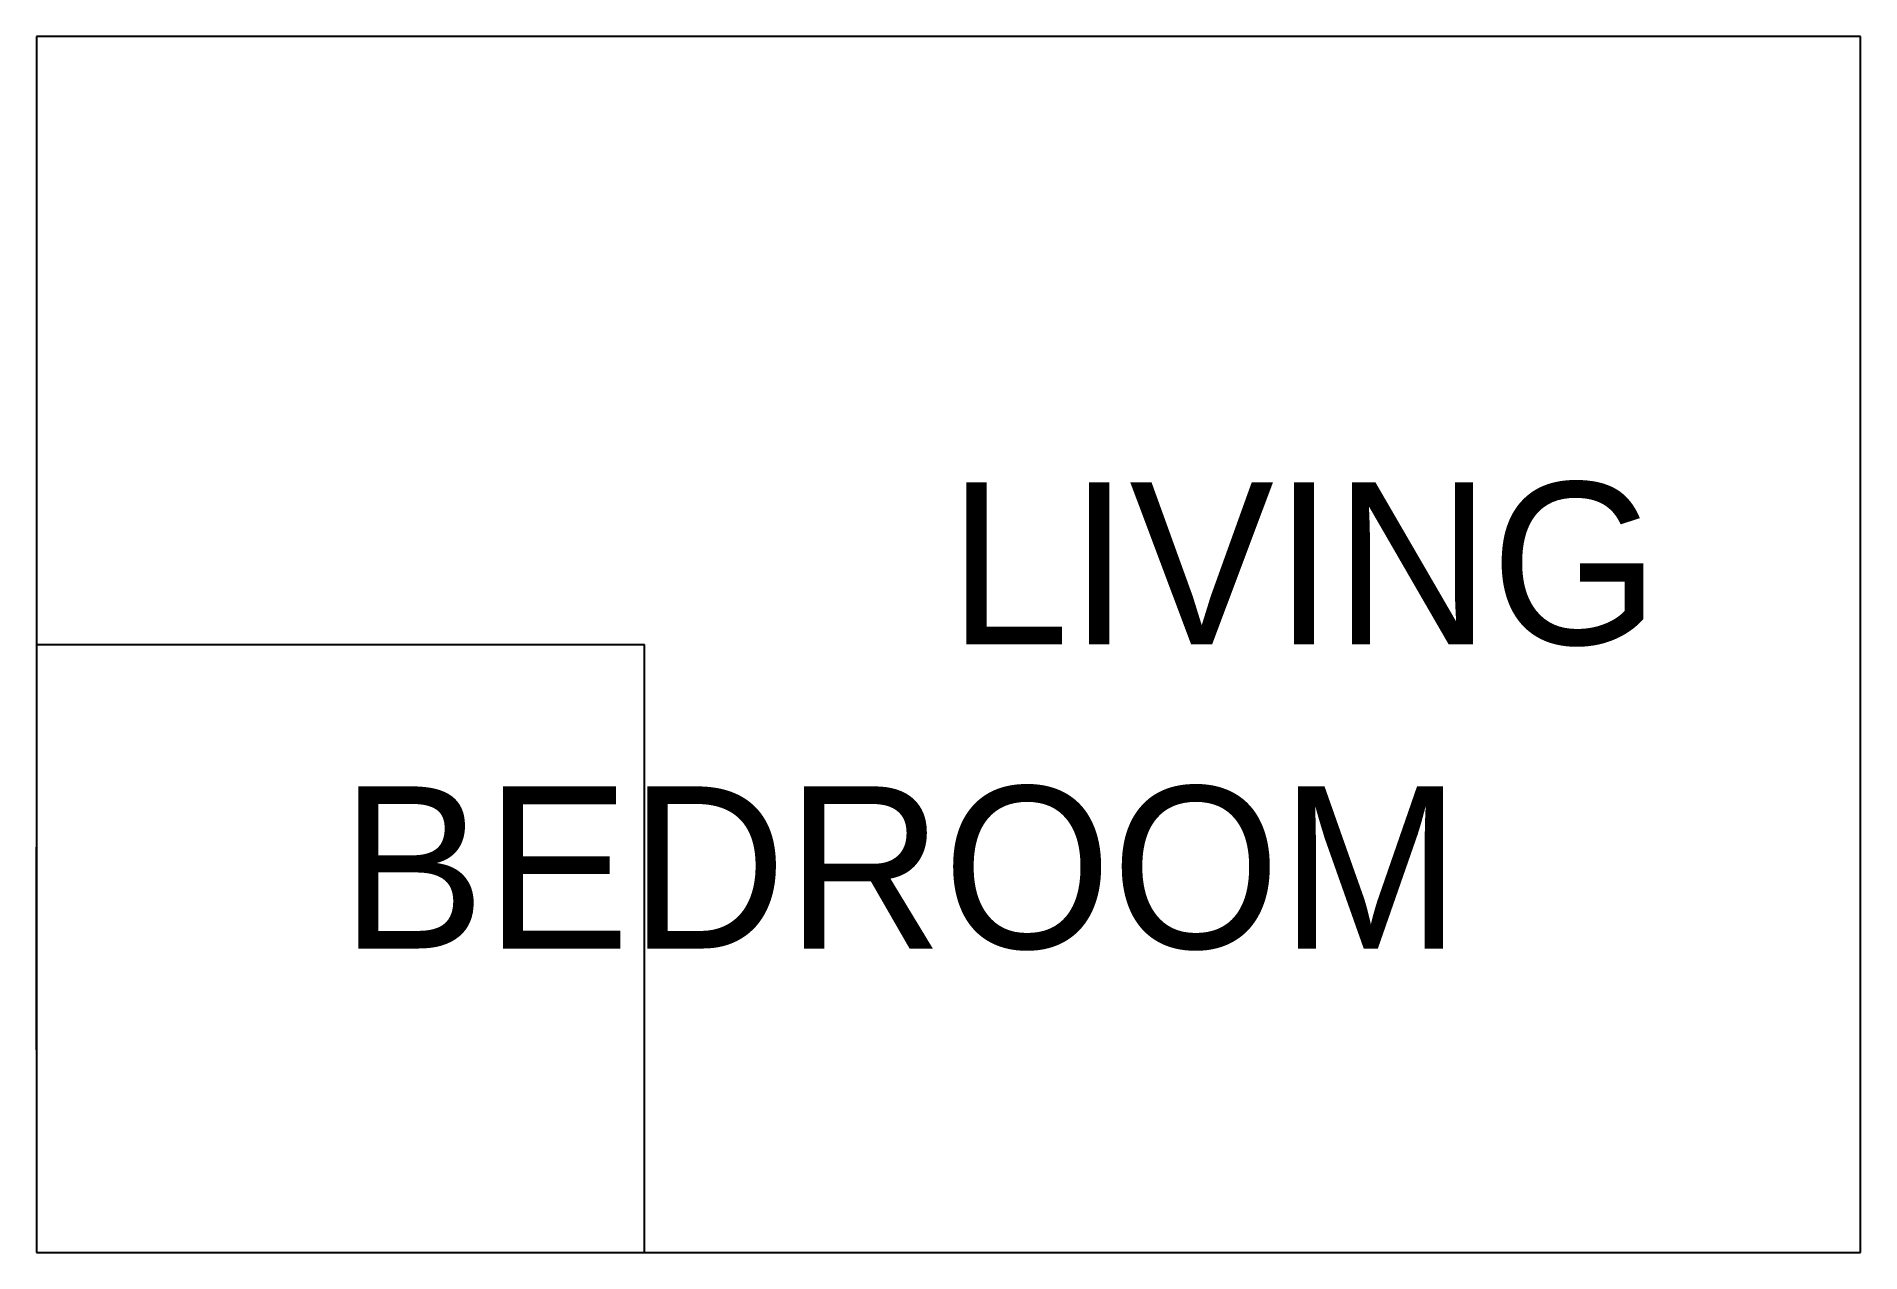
# Model space of a CAD drawing. Extents: x 0 to 45, y 0 to 30.
import ezdxf

# ---------------------------------------------------------------- set-up
doc = ezdxf.new("R2010")
doc.units = 0
for name, color, linetype in [('LABELS', 3, 'CONTINUOUS'), ('WALLS', 7, 'CONTINUOUS'), ('WINDOWS', 5, 'CONTINUOUS')]:
    doc.layers.add(name, color=color, linetype=linetype)

msp = doc.modelspace()

# ---------------------------------------------------------------- linework, layer by layer
at = {"layer": 'WALLS'}
for p, q in [((45, 30), (0, 30)), ((0, 30), (0, 0)), ((45, 0), (45, 30)), ((0, 15), (15, 15)), ((15, 0), (15, 15)), ((0, 0), (45, 0))]:
    msp.add_line(p, q, dxfattribs=at)
at = {"layer": 'WINDOWS'}
msp.add_line((0, 5), (0, 10), dxfattribs=at)

# ---------------------------------------------------------------- texts
at = {"layer": 'LABELS'}
for s, p in [('LIVING', (22.5, 15)), ('BEDROOM', (7.5, 7.5))]:
    msp.add_text(s, height=4, dxfattribs=at).set_placement(p)

doc.saveas('drawing.dxf')
